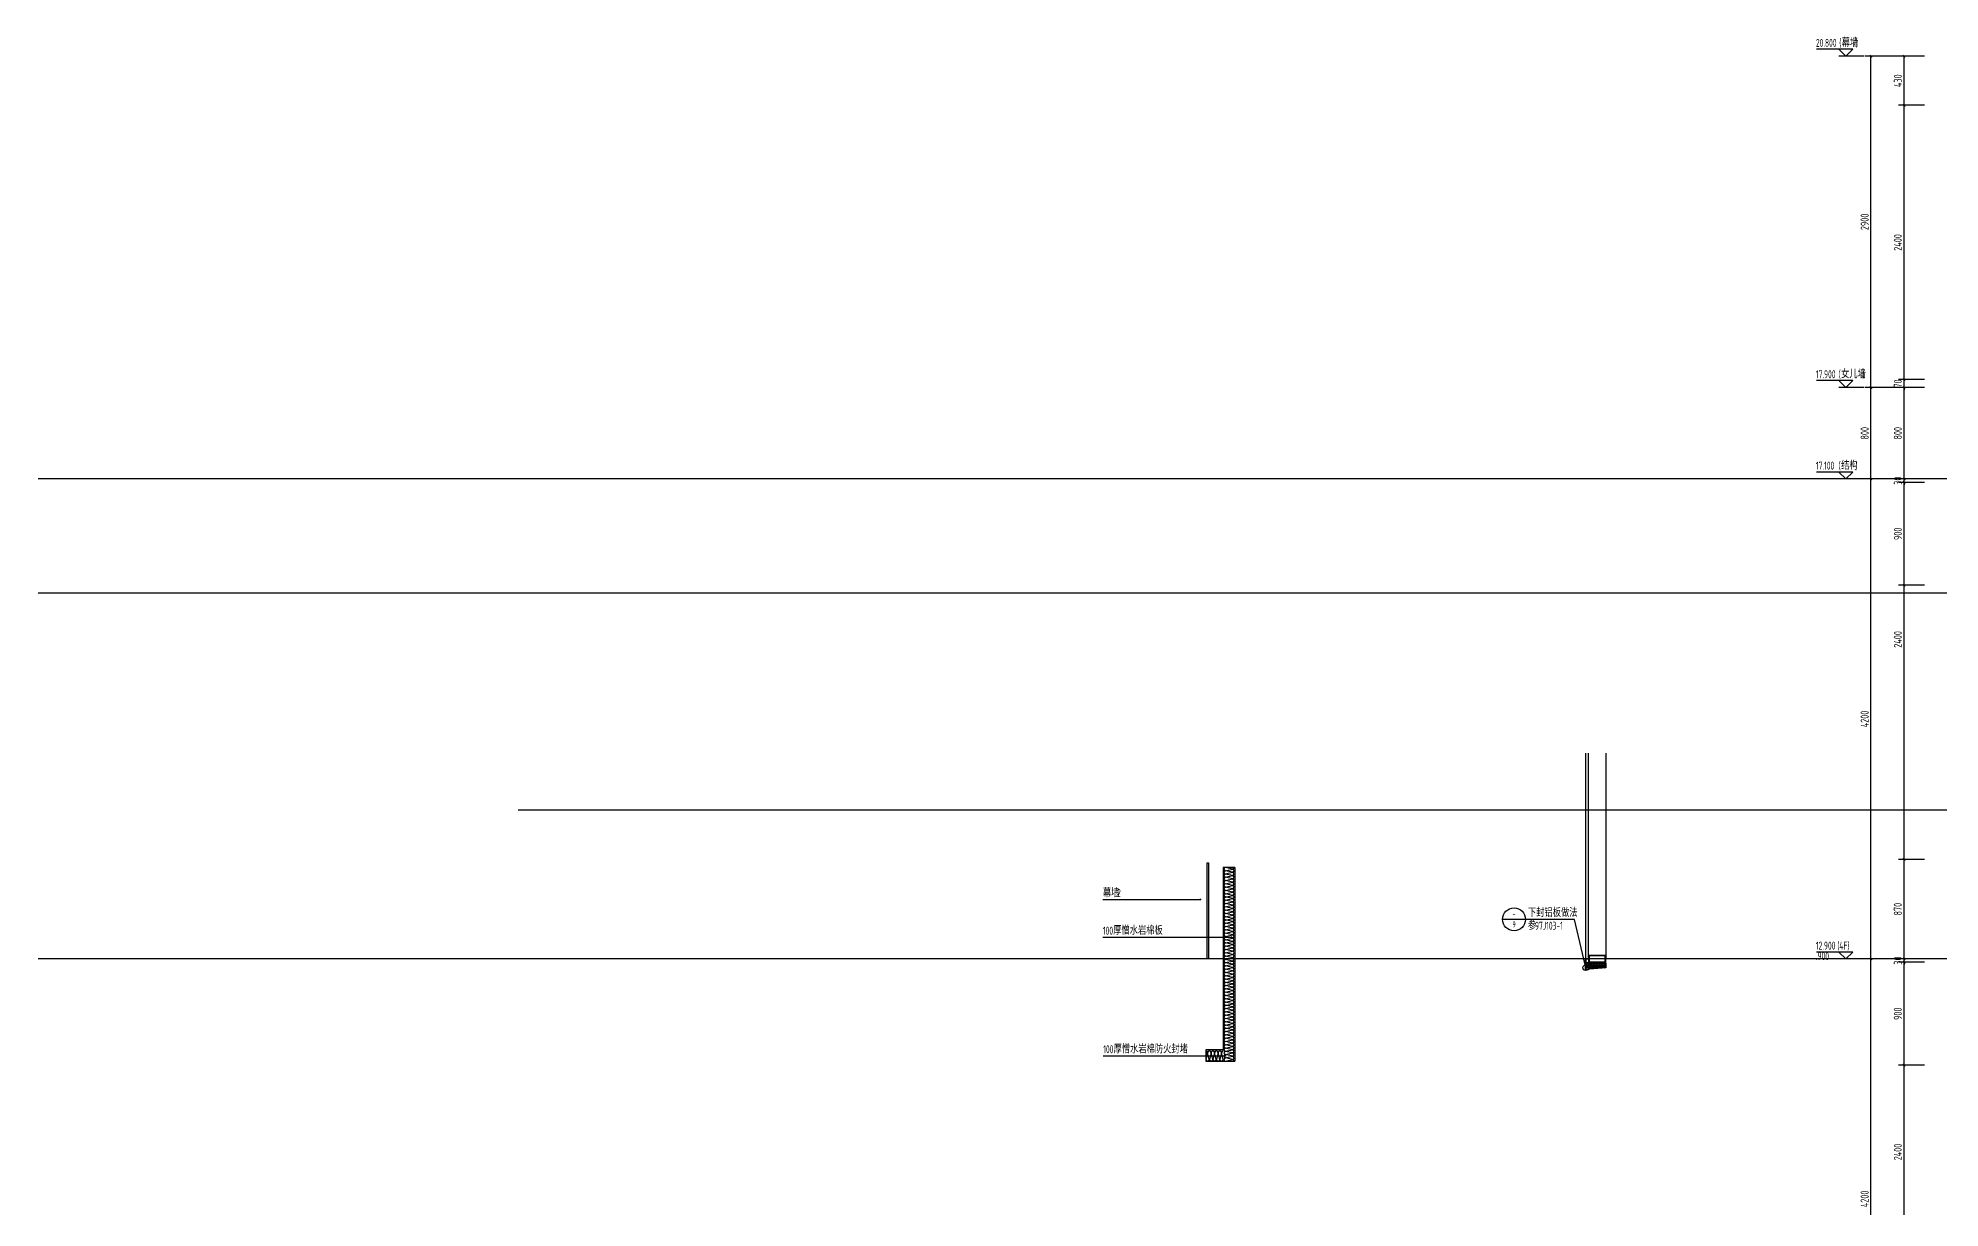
# Model space of a CAD drawing. Extents: x 198753 to 882193, y -399300 to 132460.
# Drawn here: x 338574 to 355212, y -67125 to -56886 of the extents above; entities that cross this region are included whole.
import ezdxf
from ezdxf.enums import TextEntityAlignment as Align

# ---------------------------------------------------------------- set-up
doc = ezdxf.new("R2010")
doc.units = 0
doc.header["$LTSCALE"] = 1000
doc.header["$MEASUREMENT"] = 0
for name, color, linetype in [('01-标注_尺寸', 124, 'Continuous'), ('01-标注_标高', 200, 'Continuous'), ('01-标注_符号', 200, 'Continuous'), ('02-TEXT_标注', 130, 'Continuous'), ('A-D-玻璃剖线', 130, 'Continuous'), ('A-D-金属剖线', 200, 'Continuous'), ('A-SUR_保温', 222, 'Continuous'), ('A-金属背板', 30, 'Continuous'), ('钢龙骨', 173, 'Continuous')]:
    doc.layers.add(name, color=color, linetype=linetype)
doc.layers.add('04-不打印_辅助线', color=165, linetype='Continuous', plot=False)
doc.styles.add('_TCH_DIM', font='ROS1', dxfattribs={"width": 0.8, "bigfont": 'JD'})
doc.styles.add('_TCH_DIM_T3', font='ROS1', dxfattribs={"width": 0.8, "bigfont": 'JD'})
doc.dimstyles.new('_TCH_ARCH&&20', dxfattribs={"dimtxt": 70, "dimasz": 20, "dimexe": 50, "dimexo": 60, "dimgap": 20, "dimtad": 1, "dimdec": 0, "dimzin": 0, "dimdsep": 46, "dimtxsty": '_TCH_DIM_T3', "dimblk": 'ARCHTICK', "dimcen": 0.09, "dimclrt": 4, "dimazin": 2, "dimtfac": 1, "dimtdec": 0, "dimtix": 1, "dimtmove": 2, "dimatfit": 3, "dimfxl": 0, "dimtolj": 1, "dimtzin": 0, "dimarcsym": 0})

# ---------------------------------------------------------------- blocks, each defined once
blk = doc.blocks.new('$LinePat$岩棉板')
at = {"color": 0}
for p, q in [((0, -17), (12, -67)), ((12, -67), (24, -17))]:
    blk.add_line(p, q, dxfattribs=at)
for centre, start, end in [((12, -17), 0, 180), ((0, -67), 270, 0), ((24, -67), 180, 270)]:
    blk.add_arc(centre, 12, start, end, dxfattribs=at)
at = {"layer": 'Defpoints'}
blk.add_point((0, 0), dxfattribs=at)
at = {"layer": 'Defpoints', "color": 0}
blk.add_point((24, -84), dxfattribs=at)
blk = doc.blocks.new('*U155')
at = {"layer": '01-标注_符号'}
for points in [[(-853, 520), (0, 520)], [(-853, 190), (272, 190)], [(-850, -849), (220, -849)]]:
    blk.add_lwpolyline(points, dxfattribs=at)
at = {"layer": '01-标注_符号', "const_width": 8}
for points in [[(-4, 520, 1), (4, 520, 1)], [(268, 190, 1), (276, 190, 1)], [(216, -849, 1), (224, -849, 1)]]:
    blk.add_lwpolyline(points, format="xyb", close=True, dxfattribs=at)
at = {"layer": 'A-SUR_保温'}
blk.add_line((300, 800), (300, -895), dxfattribs=at)
blk.add_lwpolyline([(300, 800), (200, 800), (200, -795), (48, -795), (48, -895), (300, -895)], dxfattribs=at)
at = {"layer": 'A-金属背板'}
blk.add_lwpolyline([(60, 840), (70, 840), (70, 0), (60, 0)], close=True, dxfattribs=at)
at = {"layer": 'A-SUR_保温', "yscale": 1.188379012465143, "zscale": 1.188379012465143}
for p, xscale, rotation in [((200, 771), 1.197033897308214, 90), ((200, 743), 1.197033897308214, 90), ((200, 714), 1.197033897308214, 90), ((200, 685), 1.197033897308214, 90), ((200, 656), 1.197033897308214, 90), ((200, 628), 1.197033897308214, 90), ((200, 599), 1.197033897308214, 90), ((200, 570), 1.197033897308214, 90), ((200, 541), 1.197033897308214, 90), ((200, 513), 1.197033897308214, 90), ((200, 484), 1.197033897308214, 90), ((200, 455), 1.197033897308214, 90), ((200, 427), 1.197033897308214, 90), ((200, 398), 1.197033897308214, 90), ((200, 369), 1.197033897308214, 90), ((200, 340), 1.197033897308214, 90), ((200, 312), 1.197033897308214, 90), ((200, 283), 1.197033897308214, 90), ((200, 254), 1.197033897308214, 90), ((200, 225), 1.197033897308214, 90), ((200, 197), 1.197033897308214, 90), ((200, 168), 1.197033897308214, 90), ((200, 139), 1.197033897308214, 90), ((200, 111), 1.197033897308214, 90), ((200, 82), 1.197033897308214, 90), ((200, 53), 1.197033897308214, 90), ((200, 24), 1.197033897308214, 90), ((200, -4), 1.197033897308214, 90), ((200, -33), 1.197033897308214, 90), ((200, -62), 1.197033897308214, 90), ((200, -91), 1.197033897308214, 90), ((200, -119), 1.197033897308214, 90), ((200, -148), 1.197033897308214, 90), ((200, -177), 1.197033897308214, 90), ((200, -206), 1.197033897308214, 90), ((200, -234), 1.197033897308214, 90), ((200, -263), 1.197033897308214, 90), ((200, -292), 1.197033897308214, 90), ((200, -320), 1.197033897308214, 90), ((200, -349), 1.197033897308214, 90), ((200, -378), 1.197033897308214, 90), ((200, -407), 1.197033897308214, 90), ((200, -435), 1.197033897308214, 90), ((200, -464), 1.197033897308214, 90), ((200, -493), 1.197033897308214, 90), ((200, -522), 1.197033897308214, 90), ((200, -550), 1.197033897308214, 90), ((200, -579), 1.197033897308214, 90), ((200, -608), 1.197033897308214, 90), ((200, -636), 1.197033897308214, 90), ((200, -665), 1.197033897308214, 90), ((200, -694), 1.197033897308214, 90), ((78, -900), 1.266666665670531, 180), ((109, -900), 1.266666665670531, 180), ((139, -900), 1.266666665670531, 180), ((170, -900), 1.266666665670531, 180), ((200, -900), 1.266666665670531, 180), ((200, -723), 1.197033897308214, 90), ((200, -751), 1.197033897308214, 90), ((200, -780), 1.197033897308214, 90), ((200, -809), 1.197033897308214, 90), ((200, -838), 1.197033897308214, 90), ((200, -866), 1.197033897308214, 90), ((200, -895), 1.197033897308214, 90)]:
    blk.add_blockref('$LinePat$岩棉板', p, dxfattribs=dict(at, xscale=xscale, rotation=rotation))
at = {"layer": '02-TEXT_标注', "style": '_TCH_DIM'}
for s, height, width, p in [('幕墙', 69.5, 0.8, (-853, 541)), ('2', 70, 0.64, (-729, 541)), ('100', 70, 0.64, (-853, 212)), ('厚憎水岩棉板', 69.5, 0.8, (-763, 212)), ('100', 70, 0.64, (-850, -826)), ('厚憎水岩棉防火封堵', 69.5, 0.8, (-760, -826))]:
    blk.add_text(s, height=height, dxfattribs=dict(at, width=width)).set_placement(p)
blk = doc.blocks.new('A$C643B6CAF')
at = {"layer": '钢龙骨', "const_width": 10}
blk.add_lwpolyline([(0, -2), (-28, -2)], dxfattribs=at)
at = {"layer": '钢龙骨'}
for points in [[(0, 28), (0, -32), (150, -32), (150, 28)], [(4, 24), (4, -28), (146, -28), (146, 24)]]:
    blk.add_lwpolyline(points, close=True, dxfattribs=at)
blk = doc.blocks.new('jrsjyur')
at = {"layer": '01-标注_符号'}
for p, q in [((-524, 346), (-724, 346)), ((-94, 346), (-524, 346)), ((-3, -52), (-94, 346))]:
    blk.add_line(p, q, dxfattribs=at)
for centre, radius in [((-624, 346), 100), ((3, -77), 24.7)]:
    blk.add_circle(centre, radius, dxfattribs=at)
at = {"layer": 'A-D-玻璃剖线'}
blk.add_lwpolyline([(0, 1800), (0, 0), (28, 0), (28, 1800)], dxfattribs=at)
at = {"layer": 'A-D-金属剖线'}
blk.add_lwpolyline([(178, -35), (178, -79), (0, -94), (0, 0), (28, 0), (28, -3), (3, -3), (3, -90), (175, -76), (175, -35), (178, -35)], dxfattribs=at)
at = {"layer": '钢龙骨'}
blk.add_lwpolyline([(178, 1800), (178, 0)], dxfattribs=at)
at = {"layer": 'A-SUR_保温', "xscale": 0.5966378461661732, "yscale": 0.5941895062325717, "zscale": 0.5941895062325717, "rotation": 179.999999999983}
for p in [(17, -80), (32, -80), (46, -80), (60, -80), (75, -80), (89, -80), (103, -80), (118, -80), (132, -80), (146, -80), (161, -80), (175, -80)]:
    blk.add_blockref('$LinePat$岩棉板', p, dxfattribs=at)
at = {"layer": '钢龙骨'}
blk.add_blockref('A$C643B6CAF', (28, 2), dxfattribs=at)
at = {"layer": '02-TEXT_标注', "style": '_TCH_DIM'}
for s, p, p2 in [('-', (-638, 365), (-610, 365)), ('9', (-638, 275), (-610, 275))]:
    blk.add_text(s, height=53, dxfattribs=at).set_placement(p, p2, align=Align.FIT)
for s, height, width, p in [('下封铝板做法', 69.5, 0.8, (-503, 368)), ('参', 69.5, 0.8, (-503, 255)), ('97J103-1', 70, 0.64, (-441, 255))]:
    blk.add_text(s, height=height, dxfattribs=dict(at, width=width)).set_placement(p)
blk = doc.blocks.new('_ArchTick')
at = {"color": 0, "linetype": 'ByBlock', "const_width": 0.4}
blk.add_lwpolyline([(-0.5, -0.5), (0.5, 0.5)], dxfattribs=at)
blk = doc.blocks.new('*D1518')
at = {"layer": '01-标注_尺寸', "color": 0, "lineweight": -2, "transparency": 16777216}
for p, q in [((355076, -65875), (354848, -65875)), ((354898, -68274), (354898, -65875)), ((355076, -68274), (354848, -68274))]:
    blk.add_line(p, q, dxfattribs=at)
at = {"layer": 'Defpoints', "color": 0, "transparency": 16777216}
for p in [(354898, -65875), (355136, -65875), (355136, -68274)]:
    blk.add_point(p, dxfattribs=at)
at = {"layer": '01-标注_尺寸', "color": 0, "lineweight": -2, "transparency": 16777216, "xscale": 20, "yscale": 20, "zscale": 20}
for p, rotation in [((354898, -65875), 90), ((354898, -68274), 270)]:
    blk.add_blockref('_ArchTick', p, dxfattribs=dict(at, rotation=rotation))
at = {"layer": '01-标注_尺寸', "color": 4, "transparency": 16777216, "insert": (354843, -66635), "char_height": 70, "attachment_point": 5, "rotation": 90, "style": '_TCH_DIM_T3'}
blk.add_mtext('\\A1;2400', dxfattribs=at)
blk = doc.blocks.new('*D1519')
at = {"layer": '01-标注_尺寸', "color": 0, "lineweight": -2, "transparency": 16777216}
for p, q in [((355076, -64975), (354848, -64975)), ((354898, -65875), (354898, -64975)), ((355076, -65875), (354848, -65875))]:
    blk.add_line(p, q, dxfattribs=at)
at = {"layer": 'Defpoints', "color": 0, "transparency": 16777216}
for p in [(354898, -64975), (355136, -64975), (355136, -65875)]:
    blk.add_point(p, dxfattribs=at)
at = {"layer": '01-标注_尺寸', "color": 0, "lineweight": -2, "transparency": 16777216, "xscale": 20, "yscale": 20, "zscale": 20}
for p, rotation in [((354898, -64975), 90), ((354898, -65875), 270)]:
    blk.add_blockref('_ArchTick', p, dxfattribs=dict(at, rotation=rotation))
at = {"layer": '01-标注_尺寸', "color": 4, "transparency": 16777216, "insert": (354843, -65425), "char_height": 70, "attachment_point": 5, "rotation": 90, "style": '_TCH_DIM_T3'}
blk.add_mtext('\\A1;900', dxfattribs=at)
blk = doc.blocks.new('*D1520')
at = {"layer": '01-标注_尺寸', "color": 0, "lineweight": -2, "transparency": 16777216}
for p, q in [((355076, -64945), (354848, -64945)), ((355076, -64975), (354848, -64975)), ((354898, -64945), (354898, -64925)), ((354898, -64975), (354898, -64945)), ((354898, -64975), (354898, -64995))]:
    blk.add_line(p, q, dxfattribs=at)
at = {"layer": 'Defpoints', "color": 0, "transparency": 16777216}
for p in [(354898, -64945), (355136, -64945), (355136, -64975)]:
    blk.add_point(p, dxfattribs=at)
at = {"layer": '01-标注_尺寸', "color": 0, "lineweight": -2, "transparency": 16777216, "xscale": 20, "yscale": 20, "zscale": 20}
for p, rotation in [((354898, -64945), 270), ((354898, -64975), 90)]:
    blk.add_blockref('_ArchTick', p, dxfattribs=dict(at, rotation=rotation))
at = {"layer": '01-标注_尺寸', "color": 4, "transparency": 16777216, "insert": (354843, -64960), "char_height": 70, "attachment_point": 5, "rotation": 90, "style": '_TCH_DIM_T3'}
blk.add_mtext('\\A1;30', dxfattribs=at)
blk = doc.blocks.new('*D1521')
at = {"layer": '01-标注_尺寸', "color": 0, "lineweight": -2, "transparency": 16777216}
for p, q in [((355076, -64074), (354848, -64074)), ((354898, -64945), (354898, -64074)), ((355076, -64945), (354848, -64945))]:
    blk.add_line(p, q, dxfattribs=at)
at = {"layer": 'Defpoints', "color": 0, "transparency": 16777216}
for p in [(354898, -64074), (355136, -64074), (355136, -64945)]:
    blk.add_point(p, dxfattribs=at)
at = {"layer": '01-标注_尺寸', "color": 0, "lineweight": -2, "transparency": 16777216, "xscale": 20, "yscale": 20, "zscale": 20}
for p, rotation in [((354898, -64074), 90), ((354898, -64945), 270)]:
    blk.add_blockref('_ArchTick', p, dxfattribs=dict(at, rotation=rotation))
at = {"layer": '01-标注_尺寸', "color": 4, "transparency": 16777216, "insert": (354843, -64510), "char_height": 70, "attachment_point": 5, "rotation": 90, "style": '_TCH_DIM_T3'}
blk.add_mtext('\\A1;870', dxfattribs=at)
blk = doc.blocks.new('*D1522')
at = {"layer": '01-标注_尺寸', "color": 0, "lineweight": -2, "transparency": 16777216}
for p, q in [((355076, -61675), (354848, -61675)), ((354898, -64074), (354898, -61675)), ((355076, -64074), (354848, -64074))]:
    blk.add_line(p, q, dxfattribs=at)
at = {"layer": 'Defpoints', "color": 0, "transparency": 16777216}
for p in [(354898, -61675), (355136, -61675), (355136, -64074)]:
    blk.add_point(p, dxfattribs=at)
at = {"layer": '01-标注_尺寸', "color": 0, "lineweight": -2, "transparency": 16777216, "xscale": 20, "yscale": 20, "zscale": 20}
for p, rotation in [((354898, -61675), 90), ((354898, -64074), 270)]:
    blk.add_blockref('_ArchTick', p, dxfattribs=dict(at, rotation=rotation))
at = {"layer": '01-标注_尺寸', "color": 4, "transparency": 16777216, "insert": (354843, -62149), "char_height": 70, "attachment_point": 5, "rotation": 90, "style": '_TCH_DIM_T3'}
blk.add_mtext('\\A1;2400', dxfattribs=at)
blk = doc.blocks.new('*D1523')
at = {"layer": '01-标注_尺寸', "color": 0, "lineweight": -2, "transparency": 16777216}
for p, q in [((355076, -60775), (354848, -60775)), ((354898, -61675), (354898, -60775)), ((355076, -61675), (354848, -61675))]:
    blk.add_line(p, q, dxfattribs=at)
at = {"layer": 'Defpoints', "color": 0, "transparency": 16777216}
for p in [(354898, -60775), (355136, -60775), (355136, -61675)]:
    blk.add_point(p, dxfattribs=at)
at = {"layer": '01-标注_尺寸', "color": 0, "lineweight": -2, "transparency": 16777216, "xscale": 20, "yscale": 20, "zscale": 20}
for p, rotation in [((354898, -60775), 90), ((354898, -61675), 270)]:
    blk.add_blockref('_ArchTick', p, dxfattribs=dict(at, rotation=rotation))
at = {"layer": '01-标注_尺寸', "color": 4, "transparency": 16777216, "insert": (354843, -61225), "char_height": 70, "attachment_point": 5, "rotation": 90, "style": '_TCH_DIM_T3'}
blk.add_mtext('\\A1;900', dxfattribs=at)
blk = doc.blocks.new('*D1524')
at = {"layer": '01-标注_尺寸', "color": 0, "lineweight": -2, "transparency": 16777216}
for p, q in [((354898, -60745), (354898, -60725)), ((355076, -60745), (354848, -60745)), ((355076, -60775), (354848, -60775)), ((354898, -60775), (354898, -60745)), ((354898, -60775), (354898, -60795))]:
    blk.add_line(p, q, dxfattribs=at)
at = {"layer": 'Defpoints', "color": 0, "transparency": 16777216}
for p in [(354898, -60745), (355136, -60745), (355136, -60775)]:
    blk.add_point(p, dxfattribs=at)
at = {"layer": '01-标注_尺寸', "color": 0, "lineweight": -2, "transparency": 16777216, "xscale": 20, "yscale": 20, "zscale": 20}
for p, rotation in [((354898, -60745), 270), ((354898, -60775), 90)]:
    blk.add_blockref('_ArchTick', p, dxfattribs=dict(at, rotation=rotation))
at = {"layer": '01-标注_尺寸', "color": 4, "transparency": 16777216, "insert": (354843, -60760), "char_height": 70, "attachment_point": 5, "rotation": 90, "style": '_TCH_DIM_T3'}
blk.add_mtext('\\A1;30', dxfattribs=at)
blk = doc.blocks.new('*D1525')
at = {"layer": '01-标注_尺寸', "color": 0, "lineweight": -2, "transparency": 16777216}
for p, q in [((355076, -59945), (354848, -59945)), ((354898, -60745), (354898, -59945)), ((355076, -60745), (354848, -60745))]:
    blk.add_line(p, q, dxfattribs=at)
at = {"layer": 'Defpoints', "color": 0, "transparency": 16777216}
for p in [(354898, -59945), (355136, -59945), (355136, -60745)]:
    blk.add_point(p, dxfattribs=at)
at = {"layer": '01-标注_尺寸', "color": 0, "lineweight": -2, "transparency": 16777216, "xscale": 20, "yscale": 20, "zscale": 20}
for p, rotation in [((354898, -59945), 90), ((354898, -60745), 270)]:
    blk.add_blockref('_ArchTick', p, dxfattribs=dict(at, rotation=rotation))
at = {"layer": '01-标注_尺寸', "color": 4, "transparency": 16777216, "insert": (354843, -60345), "char_height": 70, "attachment_point": 5, "rotation": 90, "style": '_TCH_DIM_T3'}
blk.add_mtext('\\A1;800', dxfattribs=at)
blk = doc.blocks.new('*D1526')
at = {"layer": '01-标注_尺寸', "color": 0, "lineweight": -2, "transparency": 16777216}
for p, q in [((355076, -59875), (354848, -59875)), ((354898, -59875), (354898, -59855)), ((354898, -59945), (354898, -59875)), ((355076, -59945), (354848, -59945)), ((354898, -59945), (354898, -59965))]:
    blk.add_line(p, q, dxfattribs=at)
at = {"layer": 'Defpoints', "color": 0, "transparency": 16777216}
for p in [(354898, -59875), (355136, -59875), (355136, -59945)]:
    blk.add_point(p, dxfattribs=at)
at = {"layer": '01-标注_尺寸', "color": 0, "lineweight": -2, "transparency": 16777216, "xscale": 20, "yscale": 20, "zscale": 20}
for p, rotation in [((354898, -59875), 270), ((354898, -59945), 90)]:
    blk.add_blockref('_ArchTick', p, dxfattribs=dict(at, rotation=rotation))
at = {"layer": '01-标注_尺寸', "color": 4, "transparency": 16777216, "insert": (354843, -59910), "char_height": 70, "attachment_point": 5, "rotation": 90, "style": '_TCH_DIM_T3'}
blk.add_mtext('\\A1;70', dxfattribs=at)
blk = doc.blocks.new('*D1527')
at = {"layer": '01-标注_尺寸', "color": 0, "lineweight": -2, "transparency": 16777216}
for p, q in [((355076, -57475), (354848, -57475)), ((354898, -59875), (354898, -57475)), ((355076, -59875), (354848, -59875))]:
    blk.add_line(p, q, dxfattribs=at)
at = {"layer": 'Defpoints', "color": 0, "transparency": 16777216}
for p in [(354898, -57475), (355136, -57475), (355136, -59875)]:
    blk.add_point(p, dxfattribs=at)
at = {"layer": '01-标注_尺寸', "color": 0, "lineweight": -2, "transparency": 16777216, "xscale": 20, "yscale": 20, "zscale": 20}
for p, rotation in [((354898, -57475), 90), ((354898, -59875), 270)]:
    blk.add_blockref('_ArchTick', p, dxfattribs=dict(at, rotation=rotation))
at = {"layer": '01-标注_尺寸', "color": 4, "transparency": 16777216, "insert": (354843, -58675), "char_height": 70, "attachment_point": 5, "rotation": 90, "style": '_TCH_DIM_T3'}
blk.add_mtext('\\A1;2400', dxfattribs=at)
blk = doc.blocks.new('*D1528')
at = {"layer": '01-标注_尺寸', "color": 0, "lineweight": -2, "transparency": 16777216}
for p, q in [((355076, -57045), (354848, -57045)), ((354898, -57475), (354898, -57045)), ((355076, -57475), (354848, -57475))]:
    blk.add_line(p, q, dxfattribs=at)
at = {"layer": 'Defpoints', "color": 0, "transparency": 16777216}
for p in [(354898, -57045), (355136, -57045), (355136, -57475)]:
    blk.add_point(p, dxfattribs=at)
at = {"layer": '01-标注_尺寸', "color": 0, "lineweight": -2, "transparency": 16777216, "xscale": 20, "yscale": 20, "zscale": 20}
for p, rotation in [((354898, -57045), 90), ((354898, -57475), 270)]:
    blk.add_blockref('_ArchTick', p, dxfattribs=dict(at, rotation=rotation))
at = {"layer": '01-标注_尺寸', "color": 4, "transparency": 16777216, "insert": (354843, -57260), "char_height": 70, "attachment_point": 5, "rotation": 90, "style": '_TCH_DIM_T3'}
blk.add_mtext('\\A1;430', dxfattribs=at)
blk = doc.blocks.new('*D1711')
at = {"layer": '01-标注_尺寸', "color": 0, "lineweight": -2, "transparency": 16777216}
for p, q in [((355076, -64945), (354558, -64945)), ((354608, -69145), (354608, -64945)), ((355076, -69145), (354558, -69145))]:
    blk.add_line(p, q, dxfattribs=at)
at = {"layer": 'Defpoints', "color": 0, "transparency": 16777216}
for p in [(354608, -64945), (355136, -64945), (355136, -69145)]:
    blk.add_point(p, dxfattribs=at)
at = {"layer": '01-标注_尺寸', "color": 0, "lineweight": -2, "transparency": 16777216, "xscale": 20, "yscale": 20, "zscale": 20}
for p, rotation in [((354608, -64945), 90), ((354608, -69145), 270)]:
    blk.add_blockref('_ArchTick', p, dxfattribs=dict(at, rotation=rotation))
at = {"layer": '01-标注_尺寸', "color": 4, "transparency": 16777216, "insert": (354553, -67045), "char_height": 70, "attachment_point": 5, "rotation": 90, "style": '_TCH_DIM_T3'}
blk.add_mtext('\\A1;4200', dxfattribs=at)
blk = doc.blocks.new('*D1712')
at = {"layer": '01-标注_尺寸', "color": 0, "lineweight": -2, "transparency": 16777216}
for p, q in [((355076, -60745), (354558, -60745)), ((354608, -64945), (354608, -60745)), ((355076, -64945), (354558, -64945))]:
    blk.add_line(p, q, dxfattribs=at)
at = {"layer": 'Defpoints', "color": 0, "transparency": 16777216}
for p in [(354608, -60745), (355136, -60745), (355136, -64945)]:
    blk.add_point(p, dxfattribs=at)
at = {"layer": '01-标注_尺寸', "color": 0, "lineweight": -2, "transparency": 16777216, "xscale": 20, "yscale": 20, "zscale": 20}
for p, rotation in [((354608, -60745), 90), ((354608, -64945), 270)]:
    blk.add_blockref('_ArchTick', p, dxfattribs=dict(at, rotation=rotation))
at = {"layer": '01-标注_尺寸', "color": 4, "transparency": 16777216, "insert": (354553, -62845), "char_height": 70, "attachment_point": 5, "rotation": 90, "style": '_TCH_DIM_T3'}
blk.add_mtext('\\A1;4200', dxfattribs=at)
blk = doc.blocks.new('*D1713')
at = {"layer": '01-标注_尺寸', "color": 0, "lineweight": -2, "transparency": 16777216}
for p, q in [((355076, -59945), (354558, -59945)), ((354608, -60745), (354608, -59945)), ((355076, -60745), (354558, -60745))]:
    blk.add_line(p, q, dxfattribs=at)
at = {"layer": 'Defpoints', "color": 0, "transparency": 16777216}
for p in [(354608, -59945), (355136, -59945), (355136, -60745)]:
    blk.add_point(p, dxfattribs=at)
at = {"layer": '01-标注_尺寸', "color": 0, "lineweight": -2, "transparency": 16777216, "xscale": 20, "yscale": 20, "zscale": 20}
for p, rotation in [((354608, -59945), 90), ((354608, -60745), 270)]:
    blk.add_blockref('_ArchTick', p, dxfattribs=dict(at, rotation=rotation))
at = {"layer": '01-标注_尺寸', "color": 4, "transparency": 16777216, "insert": (354553, -60345), "char_height": 70, "attachment_point": 5, "rotation": 90, "style": '_TCH_DIM_T3'}
blk.add_mtext('\\A1;800', dxfattribs=at)
blk = doc.blocks.new('*D1714')
at = {"layer": '01-标注_尺寸', "color": 0, "lineweight": -2, "transparency": 16777216}
for p, q in [((355076, -57045), (354558, -57045)), ((354608, -59945), (354608, -57045)), ((355076, -59945), (354558, -59945))]:
    blk.add_line(p, q, dxfattribs=at)
at = {"layer": 'Defpoints', "color": 0, "transparency": 16777216}
for p in [(354608, -57045), (355136, -57045), (355136, -59945)]:
    blk.add_point(p, dxfattribs=at)
at = {"layer": '01-标注_尺寸', "color": 0, "lineweight": -2, "transparency": 16777216, "xscale": 20, "yscale": 20, "zscale": 20}
for p, rotation in [((354608, -57045), 90), ((354608, -59945), 270)]:
    blk.add_blockref('_ArchTick', p, dxfattribs=dict(at, rotation=rotation))
at = {"layer": '01-标注_尺寸', "color": 4, "transparency": 16777216, "insert": (354553, -58495), "char_height": 70, "attachment_point": 5, "rotation": 90, "style": '_TCH_DIM_T3'}
blk.add_mtext('\\A1;2900', dxfattribs=at)

msp = doc.modelspace()

# ---------------------------------------------------------------- linework, layer by layer
at = {"layer": '01-标注_标高'}
for p, q in [((354448.1, -56984.6), (354132.3, -56984.6)), ((354388.1, -57044.6), (354328.1, -56984.6)), ((354548.1, -57044.6), (354328.1, -57044.6)), ((354388.1, -57044.6), (354448.1, -56984.6)), ((354448.1, -59884.6), (354132.3, -59884.6)), ((354388.1, -59944.6), (354328.1, -59884.6)), ((354388.1, -59944.6), (354448.1, -59884.6)), ((354548.1, -59944.6), (354328.1, -59944.6)), ((354448.1, -60684.6), (354132.3, -60684.6)), ((354388.1, -60744.6), (354328.1, -60684.6)), ((354388.1, -60744.6), (354448.1, -60684.6)), ((354548.1, -60744.6), (354328.1, -60744.6)), ((354448.1, -64884.9), (354132.3, -64884.9)), ((354388.1, -64944.9), (354328.1, -64884.9)), ((354388.1, -64944.9), (354448.1, -64884.9)), ((354548.1, -64944.9), (354328.1, -64944.9))]:
    msp.add_line(p, q, dxfattribs=at)
at = {"layer": '04-不打印_辅助线', "color": 251}
for p, q in [((418057.9, -60744.9), (338573.5, -60744.9)), ((418057.9, -61744.9), (338573.5, -61744.9)), ((418057.9, -63644.9), (342773.5, -63644.9)), ((418057.9, -64944.9), (338573.5, -64944.9))]:
    msp.add_line(p, q, dxfattribs=at)

# ---------------------------------------------------------------- block references
for name, p in [('jrsjyur', (352109.9, -64944.9)), ('*U155', (348742, -64944.9))]:
    msp.add_blockref(name, p)

# ---------------------------------------------------------------- texts
at = {"layer": '02-TEXT_标注', "style": '_TCH_DIM'}
for s, height, width, p in [('20.800', 70, 0.64, (354126.3, -56963.6)), ('(', 70, 0.64, (354330.9, -56963.6)), ('幕墙', 69.46, 0.8, (354351.8, -56963.6)), (')', 70, 0.64, (354475.9, -56963.6)), ('17.900', 70, 0.64, (354126.3, -59863.6)), ('(', 70, 0.64, (354325.7, -59863.6)), ('女儿墙', 69.46, 0.8, (354346.6, -59863.6)), (')', 70, 0.64, (354532.9, -59863.6)), ('17.100', 70, 0.64, (354126.3, -60663.6)), ('(', 70, 0.64, (354325.7, -60663.6)), ('结构', 69.46, 0.8, (354346.6, -60663.6)), (')', 70, 0.64, (354470.8, -60663.6)), ('12.900', 70, 0.64, (354126.3, -64863.9)), ('.900', 70, 0.64, (354126.3, -64954.9)), ('(4F)', 70, 0.64, (354313.7, -64863.9))]:
    msp.add_text(s, height=height, dxfattribs=dict(at, width=width)).set_placement(p)

# ---------------------------------------------------------------- dimensions: what is measured, and where the dimension line sits
at = {"layer": '01-标注_尺寸'}
for p1, p2, distance, picture, middle in [((355135.8, -59944.9), (355135.8, -57044.9), 527.6, '*D1714', (354553.1, -58494.9)), ((355135.8, -57474.9), (355135.8, -57044.9), 237.6, '*D1528', (354843.1, -57259.9)), ((355135.8, -59874.7), (355135.8, -57474.9), 237.6, '*D1527', (354843.1, -58674.8)), ((355135.8, -59944.9), (355135.8, -59874.7), 237.6, '*D1526', (354843.1, -59909.8)), ((355135.8, -60744.9), (355135.8, -59944.9), 527.6, '*D1713', (354553.1, -60344.9)), ((355135.8, -60744.9), (355135.8, -59944.9), 237.6, '*D1525', (354843.1, -60344.9)), ((355135.8, -60774.9), (355135.8, -60744.9), 237.6, '*D1524', (354843.1, -60759.9)), ((355135.8, -64944.9), (355135.8, -60744.9), 527.6, '*D1712', (354553.1, -62844.9)), ((355135.8, -61674.9), (355135.8, -60774.9), 237.6, '*D1523', (354843.1, -61224.9)), ((355135.7878, -64944.8982), (355135.7878, -64074.446), 237.638, '*D1521', (354843.1498, -64509.6721)), ((355135.8, -69144.9), (355135.8, -64944.9), 527.6, '*D1711', (354553.1, -67044.9)), ((355135.8, -64974.6), (355135.8, -64944.9), 237.6, '*D1520', (354843.1, -64959.8)), ((355135.8, -65874.6), (355135.8, -64974.6), 237.6, '*D1519', (354843.1, -65424.6))]:
    dim = msp.add_aligned_dim(p1=p1, p2=p2, distance=distance, dimstyle='_TCH_ARCH&&20', dxfattribs=at)
    dim.commit()
    dim.dimension.update_dxf_attribs({"geometry": picture, "text_midpoint": middle})
for base, p1, p2, picture, middle in [((354898.1498, -61674.8982), (355135.7878, -64074.446), (355135.7878, -61674.8982), '*D1522', (354843.1498, -62149.2245)), ((354898.1, -65874.6), (355135.8, -68274.4), (355135.8, -65874.6), '*D1518', (354843.1, -66634.9))]:
    dim = msp.add_linear_dim(base=base, p1=p1, p2=p2, angle=90, dimstyle='_TCH_ARCH&&20', dxfattribs=at)
    dim.commit()
    dim.dimension.update_dxf_attribs({"geometry": picture, "text_midpoint": middle, "dimtype": 161})

doc.saveas('drawing.dxf')
